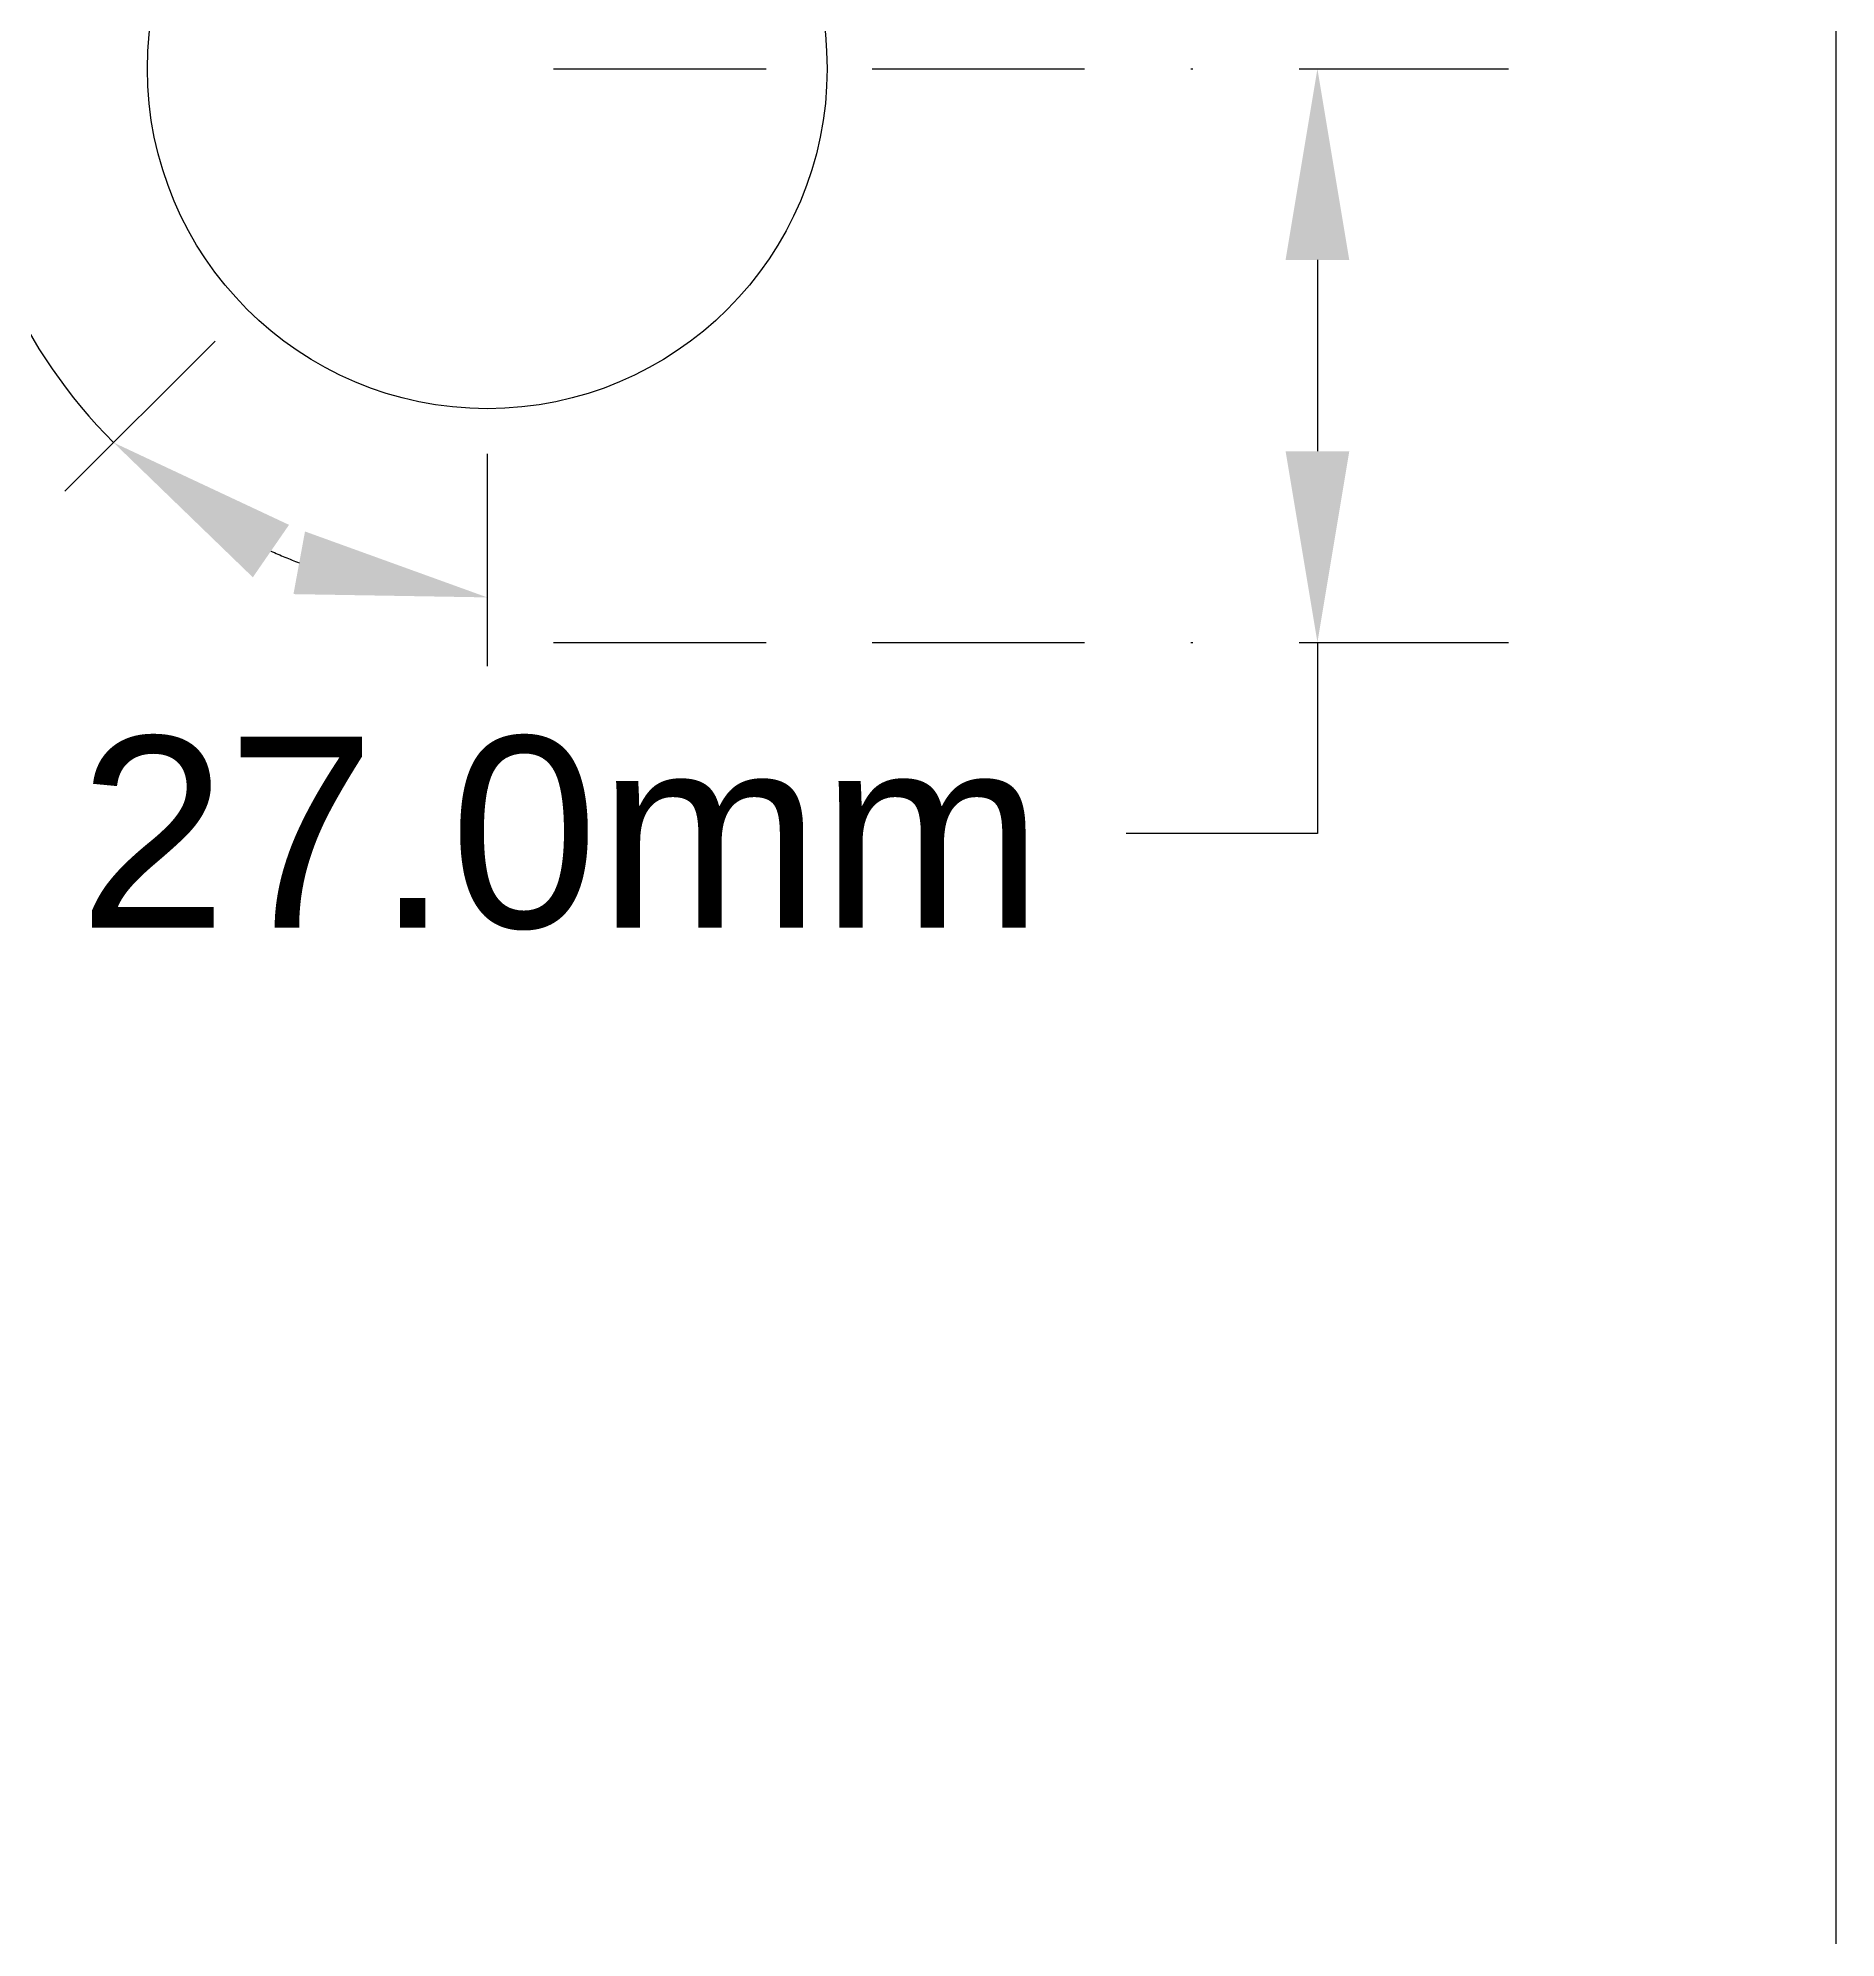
# Model space of a CAD drawing. Header units: millimetres. Extents: x -55 to 470, y -29 to 220.
# Drawn here: x 385.3 to 470, y 75 to 164.4 of the extents above; entities that cross this region are included whole.
import ezdxf

# ---------------------------------------------------------------- set-up
doc = ezdxf.new("R2010")
doc.units = ezdxf.units.MM
doc.header["$LTSCALE"] = 20
doc.header["$MEASUREMENT"] = 0
doc.linetypes.add('BORDER', pattern=[1.75, 0.5, -0.25, 0.5, -0.25, 0, -0.25])
doc.layers.get('0').update_dxf_attribs({"color": 220})
doc.layers.get('Defpoints').update_dxf_attribs({"linetype": 'BORDER'})
doc.layers.add('Plexiglass', color=52, linetype='Continuous')
doc.styles.get("Standard").update_dxf_attribs({"font": 'arial.ttf'})
doc.dimstyles.new('Annotative mm', dxfattribs={"dimscale": 0, "dimtxt": 0.18, "dimasz": 0.18, "dimexe": 0.18, "dimexo": 0.0625, "dimgap": 0.09, "dimtad": 0, "dimtih": 1, "dimtoh": 1, "dimdec": 1, "dimzin": 0, "dimdsep": 46, "dimtxsty": 'Standard', "dimcen": 0.09, "dimadec": 0, "dimazin": 0, "dimtfac": 1, "dimtdec": 1, "dimtofl": 0, "dimtmove": 0, "dimatfit": 3, "dimfxl": 1, "dimtolj": 1, "dimtzin": 0, "dimarcsym": 0})
doc.dimstyles.new('Annotative mm$0', dxfattribs={"dimscale": 0, "dimtxt": 0.18, "dimasz": 0.18, "dimexe": 0.18, "dimexo": 0.0625, "dimgap": 0.09, "dimtad": 0, "dimtih": 1, "dimtoh": 1, "dimdec": 1, "dimzin": 0, "dimdsep": 46, "dimtxsty": 'Standard', "dimcen": 0.09, "dimadec": 0, "dimazin": 0, "dimtfac": 1, "dimtdec": 1, "dimtofl": 0, "dimtmove": 0, "dimatfit": 3, "dimfxl": 1, "dimtolj": 1, "dimtzin": 0, "dimarcsym": 0})

# ---------------------------------------------------------------- blocks, each defined once
blk = doc.blocks.new('*D20')
at = {"layer": 'Defpoints', "color": 0, "lineweight": -2, "transparency": 16777216}
for p, q in [((383.797, 152.815), (374.797, 152.815)), ((393.684, 150.184), (382.541, 139.041)), ((406.5, 144.875), (406.5, 129.117))]:
    blk.add_line(p, q, dxfattribs=at)
for start, end in [(204.16152, 225), (245.83848, 249.16152)]:
    blk.add_arc((406.5, 163), 24.883, start, end, dxfattribs=at)
at = {"layer": 'Defpoints', "color": 0, "transparency": 16777216}
for p in [(406.5, 163), (395.893, 152.393), (406.5, 148), (400.06, 138.965)]:
    blk.add_point(p, dxfattribs=at)
for points in [[(395.464, 139.062), (397.167, 141.532), (388.905, 145.405)], [(397.92, 141.22), (397.377, 138.27), (406.5, 138.117)]]:
    blk.add_solid(points, dxfattribs=at)
at = {"layer": 'Defpoints', "color": 0, "transparency": 16777216, "insert": (361.288, 152.815), "char_height": 9, "attachment_point": 5}
blk.add_mtext('\\A1;45°', dxfattribs=at)
blk = doc.blocks.new('*D23')
at = {"layer": 'Defpoints', "color": 0, "lineweight": -2, "transparency": 16777216}
for p, q in [((409.625, 163), (454.585, 163)), ((445.585, 154), (445.585, 145)), ((409.625, 136), (454.585, 136)), ((445.585, 136), (445.585, 127)), ((445.585, 127), (436.585, 127))]:
    blk.add_line(p, q, dxfattribs=at)
at = {"layer": 'Defpoints', "color": 0, "transparency": 16777216}
for p in [(406.5, 163, 6), (406.5, 136, 6), (445.585, 136)]:
    blk.add_point(p, dxfattribs=at)
for points in [[(444.085, 154), (447.085, 154), (445.585, 163)], [(444.085, 145), (447.085, 145), (445.585, 136)]]:
    blk.add_solid(points, dxfattribs=at)
at = {"layer": 'Defpoints', "color": 0, "transparency": 16777216, "insert": (409.965, 127), "char_height": 9, "attachment_point": 5}
blk.add_mtext('\\A1;27.0mm', dxfattribs=at)

msp = doc.modelspace()

# ---------------------------------------------------------------- linework, layer by layer
msp.add_lwpolyline([(0, 0), (470, 0), (470, 220), (0, 220)], close=True)
at = {"layer": 'Plexiglass'}
msp.add_lwpolyline([(0, 0), (470, 0), (470, 220), (0, 220)], close=True, dxfattribs=at)
msp.add_circle((406.5, 163), 16, dxfattribs=at)

# ---------------------------------------------------------------- dimensions: what is measured, and where the dimension line sits
at = {"layer": 'Defpoints'}
dim = msp.add_angular_dim_3p(base=(400.06, 138.965), center=(406.5, 163), p1=(395.893, 152.393), p2=(406.5, 148), dimstyle='Annotative mm', dxfattribs=at)
dim.commit()
dim.dimension.update_dxf_attribs({"geometry": '*D20', "text_midpoint": (361.288, 152.815)})
dim = msp.add_linear_dim(base=(445.585, 136, -6), p1=(406.5, 163), p2=(406.5, 136), angle=90, dimstyle='Annotative mm$0', override={"dimpost": 'mm'}, dxfattribs=at)
dim.commit()
dim.dimension.update_dxf_attribs({"geometry": '*D23', "text_midpoint": (409.965, 127, -6)})

doc.saveas('drawing.dxf')
